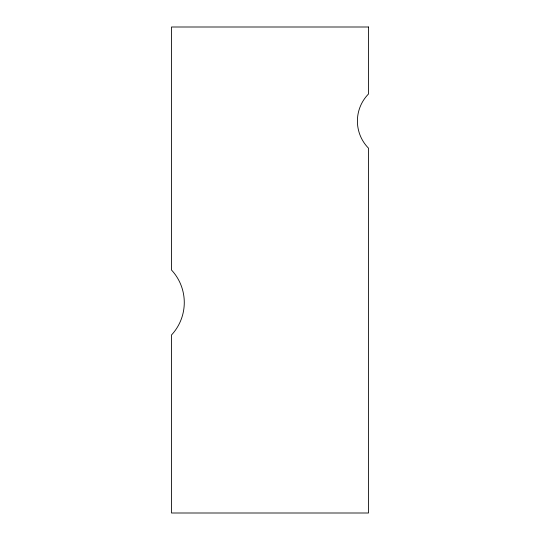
<?xml version="1.0" encoding="UTF-8"?>
<svg xmlns="http://www.w3.org/2000/svg" width="540" height="540" viewBox="0 0 540 540"><rect width="100%" height="100%" fill="white"/><g stroke="black" fill="none" stroke-linecap="round" stroke-linejoin="round"><path stroke-width="0.81" d="M368.516 27L171.484 27L171.484 270A47.669 47.669 0 0 1 171.484 335.003L171.484 513L368.516 513L368.516 148.196A38.623 38.623 0 0 1 368.516 93.974L368.516 27"/></g></svg>
